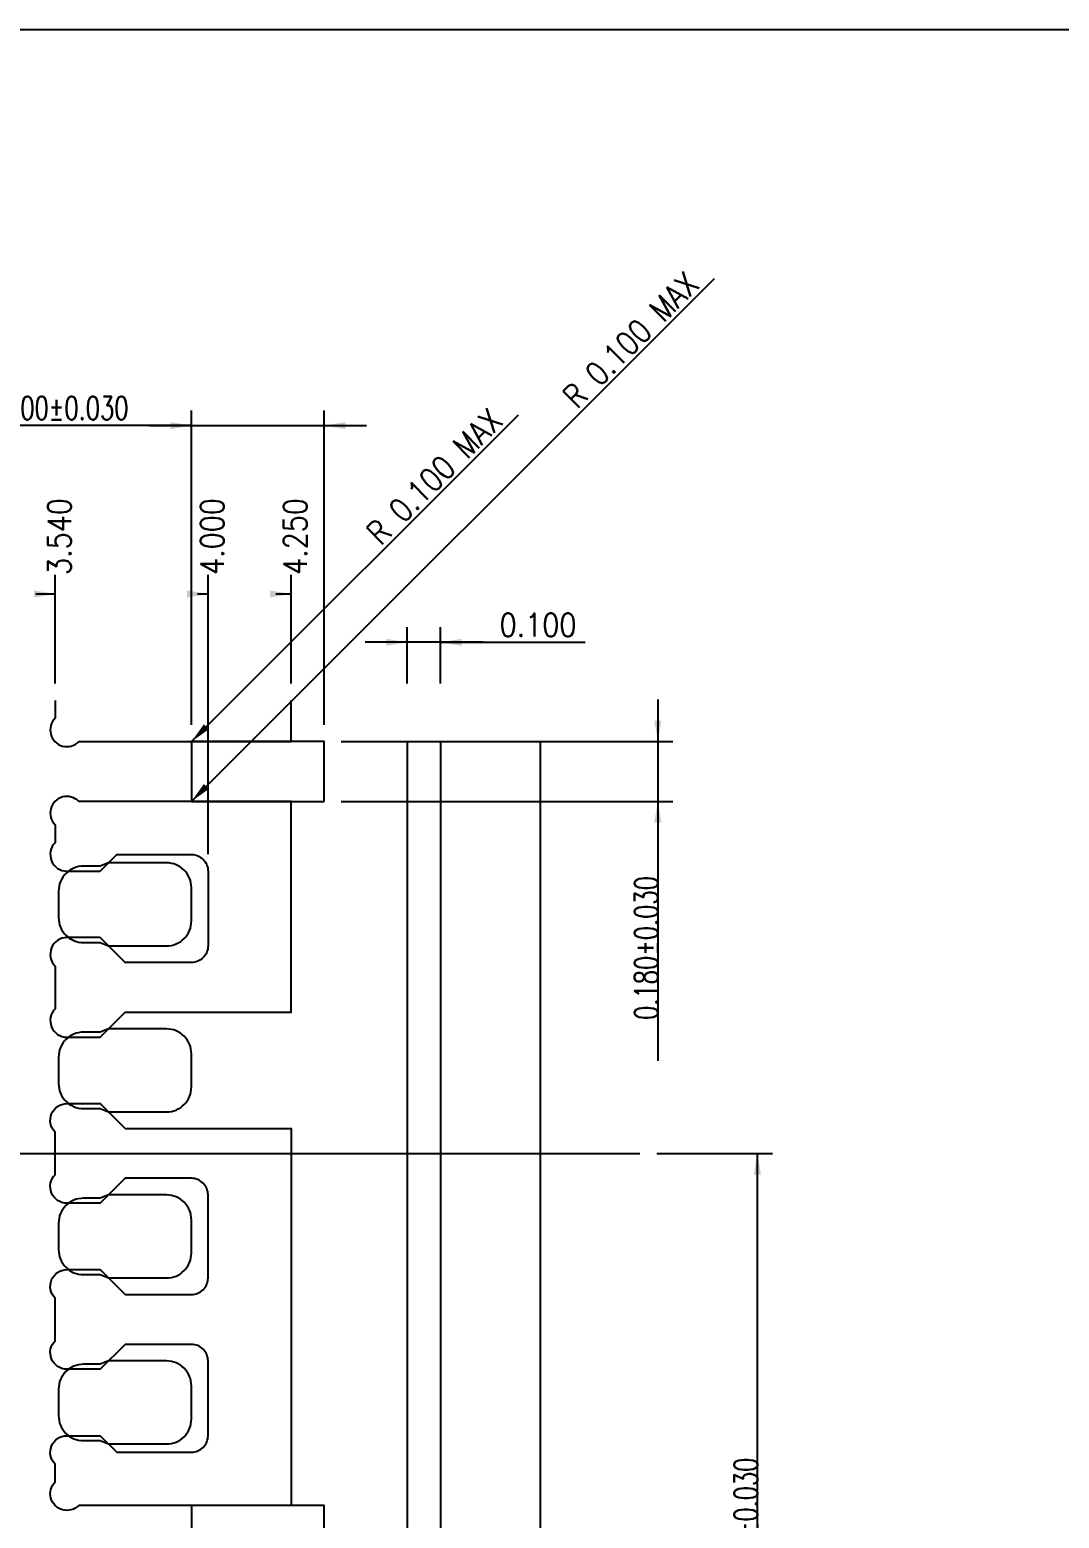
# Model space of a CAD drawing. Extents: x -105 to 405, y -68 to 126.
# Drawn here: x 368.815 to 371.915, y 121.839 to 126.321 of the extents above; entities that cross this region are included whole.
import ezdxf

# ---------------------------------------------------------------- set-up
doc = ezdxf.new("R2010")
doc.units = 0
doc.linetypes.add('PHANTOM', pattern=[15, 7.5, -1.5, 1.5, -1.5, 1.5, -1.5])
for name, color, linetype in [('3', 7, 'CONTINUOUS'), ('3D', 4, 'CONTINUOUS'), ('TEMPLATE', 6, 'CONTINUOUS')]:
    doc.layers.add(name, color=color, linetype=linetype)
doc.styles.get("Standard").update_dxf_attribs({"font": 'ROMANS', "bigfont": 'EXTFONT2'})

msp = doc.modelspace()

# ---------------------------------------------------------------- linework, layer by layer
at = {"layer": '3', "linetype": 'CONTINUOUS'}
msp.add_lwpolyline([(368.8919, 124.3017), (368.8919, 124.2481, 1.010051), (368.9627, 124.1774), (369.6019, 124.1774), (369.6019, 124.3017)], format="xyb", dxfattribs=at)
at = {"layer": '3'}
msp.add_lwpolyline([(369.3019, 123.3624), (369.6019, 123.3624), (369.6019, 123.9974), (368.9627, 123.9974, 1.010051), (368.8919, 123.9267), (368.8919, 123.8731, 0.671801), (368.9269, 123.7874), (369.0269, 123.7874), (369.0769, 123.8374), (369.3019, 123.8374, -0.414214), (369.3519, 123.7874), (369.3519, 123.5624, -0.414214), (369.3019, 123.5124), (369.1019, 123.5124), (369.0269, 123.5874), (368.9269, 123.5874, 0.671801), (368.8919, 123.5017), (368.8919, 123.3731, 0.671801), (368.9269, 123.2874), (369.0269, 123.2874), (369.1019, 123.3624)], format="xyb", close=True, dxfattribs=at)
at = {"layer": '3', "linetype": 'CONTINUOUS'}
msp.add_lwpolyline([(369.3019, 122.8624), (369.1019, 122.8624), (369.0269, 122.7874), (368.9269, 122.7874, -0.671801), (368.8919, 122.8731), (368.8919, 123.0017, -0.671801), (368.9269, 123.0874), (369.0269, 123.0874), (369.1019, 123.0124), (369.3019, 123.0124), (369.6019, 123.0124), (369.6019, 122.5124), (369.6019, 121.8774), (368.9627, 121.8774, -1.010051), (368.8919, 121.9481), (368.8919, 122.0017, -0.671801), (368.9269, 122.0874), (369.0269, 122.0874), (369.0769, 122.0374), (369.3019, 122.0374, 0.414214), (369.3519, 122.0874), (369.3519, 122.3124, 0.414214), (369.3019, 122.3624), (369.1019, 122.3624), (369.0269, 122.2874), (368.9269, 122.2874, -0.671801), (368.8919, 122.3731), (368.8919, 122.5017, -0.671801), (368.9269, 122.5874), (369.0269, 122.5874), (369.1019, 122.5124), (369.3019, 122.5124, 0.414214), (369.3519, 122.5624), (369.3519, 122.8124, 0.414214)], format="xyb", close=True, dxfattribs=at)
at = {"layer": '3D', "color": 7, "linetype": 'CONTINUOUS'}
for p, q in [((369.3585, 124.054), (370.8772, 125.5726)), ((369.3019, 124.2282), (369.3019, 125.1749)), ((369.3585, 124.234), (370.2862, 125.1617)), ((369.7019, 124.2282), (369.7019, 125.1749)), ((369.3019, 125.1292), (368.574, 125.1292)), ((369.1749, 125.1292), (369.8289, 125.1292)), ((368.8919, 124.3525), (368.8919, 124.6793)), ((369.3519, 123.8382), (369.3519, 124.6793)), ((369.6019, 124.3525), (369.6019, 124.6793)), ((368.8331, 124.6221), (368.8919, 124.6221)), ((369.3199, 124.6221), (369.3519, 124.6221)), ((369.5557, 124.6221), (369.6019, 124.6221)), ((369.9519, 124.3525), (369.9519, 124.5223)), ((370.0519, 124.3525), (370.0519, 124.5223)), ((370.1789, 124.4766), (369.8249, 124.4766)), ((370.0519, 124.4766), (370.4874, 124.4766)), ((370.7061, 124.3044), (370.7061, 123.8704)), ((369.7527, 124.1774), (370.7518, 124.1774)), ((369.3585, 124.054), (369.3019, 123.9974)), ((369.7527, 123.9974), (370.7518, 123.9974)), ((370.7061, 123.9974), (370.7061, 123.2165)), ((370.7027, 122.9374), (371.0518, 122.9374)), ((371.0061, 120.6374), (371.0061, 122.9374))]:
    msp.add_line(p, q, dxfattribs=at)
at = {"layer": '3D', "color": 7}
msp.add_line((364.1119, 122.9374), (370.6519, 122.9374), dxfattribs=at)
at = {"layer": '3D', "color": 7, "linetype": 'CONTINUOUS'}
msp.add_lwpolyline([(369.3585, 124.234), (369.3019, 124.1774)], close=True, dxfattribs=at)
at = {"layer": '3D', "color": 3, "linetype": 'PHANTOM'}
for points in [[(370.3519, 124.1774), (370.3519, 121.626, 0.255924), (371.275, 119.9407, -0.916659), (370.1212, 117.7336, 0.09902), (369.3519, 117.8874), (364.1119, 117.8874)], [(370.0519, 124.1774), (370.0519, 121.626, 0.255924), (371.1135, 119.6879, -0.916659), (370.2366, 118.0105, 0.09902), (369.3519, 118.1874), (364.1119, 118.1874)]]:
    msp.add_lwpolyline(points, format="xyb", dxfattribs=at)
at = {"layer": '3D', "linetype": 'CONTINUOUS'}
msp.add_lwpolyline([(369.9519, 124.1774), (369.9519, 124.0874), (369.9519, 121.7874), (369.9519, 119.4874), (369.9519, 118.5874), (369.0919, 118.5874), (369.0919, 118.1874), (368.8019, 118.1874), (368.5119, 118.1874), (368.5119, 118.5874), (366.7919, 118.5874), (366.7919, 118.1874), (366.5019, 118.1874), (366.2119, 118.1874), (366.2119, 118.5874), (364.4919, 118.5874), (364.4919, 118.1874), (364.2019, 118.1874), (364.1119, 118.1874)], dxfattribs=at)
for points in [[(369.7019, 123.9974), (369.7019, 124.0874), (369.7019, 124.1774), (369.3019, 124.1774), (369.3019, 124.0874), (369.3019, 123.9974)], [(369.7019, 121.6974), (369.7019, 121.7874), (369.7019, 121.8774), (369.3019, 121.8774), (369.3019, 121.7874), (369.3019, 121.6974)]]:
    msp.add_lwpolyline(points, close=True, dxfattribs=at)
for points in [[(369.2269, 123.8124), (369.0519, 123.8124), (369.0269, 123.8024), (368.9769, 123.8024, 0.414214), (368.9019, 123.7274), (368.9019, 123.6474, 0.414214), (368.9769, 123.5724), (369.0269, 123.5724), (369.0519, 123.5624), (369.2269, 123.5624, 0.414214), (369.3019, 123.6374), (369.3019, 123.7374, 0.414214)], [(369.2269, 123.3124), (369.0519, 123.3124), (369.0269, 123.3024), (368.9769, 123.3024, 0.414214), (368.9019, 123.2274), (368.9019, 123.1474, 0.414214), (368.9769, 123.0724), (369.0269, 123.0724), (369.0519, 123.0624), (369.2269, 123.0624, 0.414214), (369.3019, 123.1374), (369.3019, 123.2374, 0.414214)], [(369.2269, 122.8124), (369.0519, 122.8124), (369.0269, 122.8024), (368.9769, 122.8024, 0.414214), (368.9019, 122.7274), (368.9019, 122.6474, 0.414214), (368.9769, 122.5724), (369.0269, 122.5724), (369.0519, 122.5624), (369.2269, 122.5624, 0.414214), (369.3019, 122.6374), (369.3019, 122.7374, 0.414214)], [(369.2269, 122.3124), (369.0519, 122.3124), (369.0269, 122.3024), (368.9769, 122.3024, 0.414214), (368.9019, 122.2274), (368.9019, 122.1474, 0.414214), (368.9769, 122.0724), (369.0269, 122.0724), (369.0519, 122.0624), (369.2269, 122.0624, 0.414214), (369.3019, 122.1374), (369.3019, 122.2374, 0.414214)]]:
    msp.add_lwpolyline(points, format="xyb", close=True, dxfattribs=at)
at = {"layer": '3D', "color": 7}
for points in [[(369.2384, 125.1398), (369.2384, 125.1186), (369.3019, 125.1292)], [(369.7654, 125.1186), (369.7654, 125.1398), (369.7019, 125.1292)], [(368.8284, 124.6115), (368.8284, 124.6327), (368.8919, 124.6221)], [(369.2884, 124.6115), (369.2884, 124.6327), (369.3519, 124.6221)], [(369.5384, 124.6115), (369.5384, 124.6327), (369.6019, 124.6221)], [(369.8884, 124.4872), (369.8884, 124.466), (369.9519, 124.4766)], [(370.1154, 124.466), (370.1154, 124.4872), (370.0519, 124.4766)], [(369.3394, 124.2298), (369.3543, 124.2148), (369.3019, 124.1774)], [(369.3394, 124.2298), (369.3543, 124.2148), (369.3019, 124.1774)], [(370.7167, 124.2409), (370.6955, 124.2409), (370.7061, 124.1774)], [(369.3394, 124.0498), (369.3543, 124.0348), (369.3019, 123.9974)], [(370.6955, 123.9339), (370.7167, 123.9339), (370.7061, 123.9974)], [(371.0167, 122.8739), (370.9955, 122.8739), (371.0061, 122.9374)]]:
    msp.add_solid(points, dxfattribs=at)
at = {"layer": 'TEMPLATE'}
msp.add_lwpolyline([(361.7188, 114.8924), (377.8115, 114.8924), (377.8115, 126.3211), (361.7188, 126.3211)], close=True, dxfattribs=at)

# ---------------------------------------------------------------- texts
at = {"layer": '3D', "color": 7, "char_height": 0.07}
for s, insert, attachment_point, rotation in [('\\W0.857143;R 0.100 MAX', (370.6495, 125.3624), 8, 45), ('\\W0.857143;R 0.100 MAX', (370.0585, 124.9515), 8, 45), ('\\W0.857143;3.540', (368.9044, 124.6793), 4, 90), ('\\W0.857143;4.000', (369.3644, 124.6793), 4, 90), ('\\W0.857143;4.250', (369.6144, 124.6793), 4, 90), ('\\W0.714286;0.180\\M+1817D0.030', (370.7061, 123.556), 8, 90), ('\\W0.714286;2.300\\M+1817D0.030', (371.0061, 121.8049), 8, 90)]:
    msp.add_mtext(s, dxfattribs=dict(at, insert=insert, attachment_point=attachment_point, rotation=rotation))
at = {"layer": '3D', "color": 7, "char_height": 0.07, "attachment_point": 8}
for s, insert in [('\\W0.714286;0.400\\M+1817D0.030', (368.896, 125.1467)), ('\\W0.857143;0.100', (370.3454, 124.4941))]:
    msp.add_mtext(s, dxfattribs=dict(at, insert=insert))

doc.saveas('drawing.dxf')
